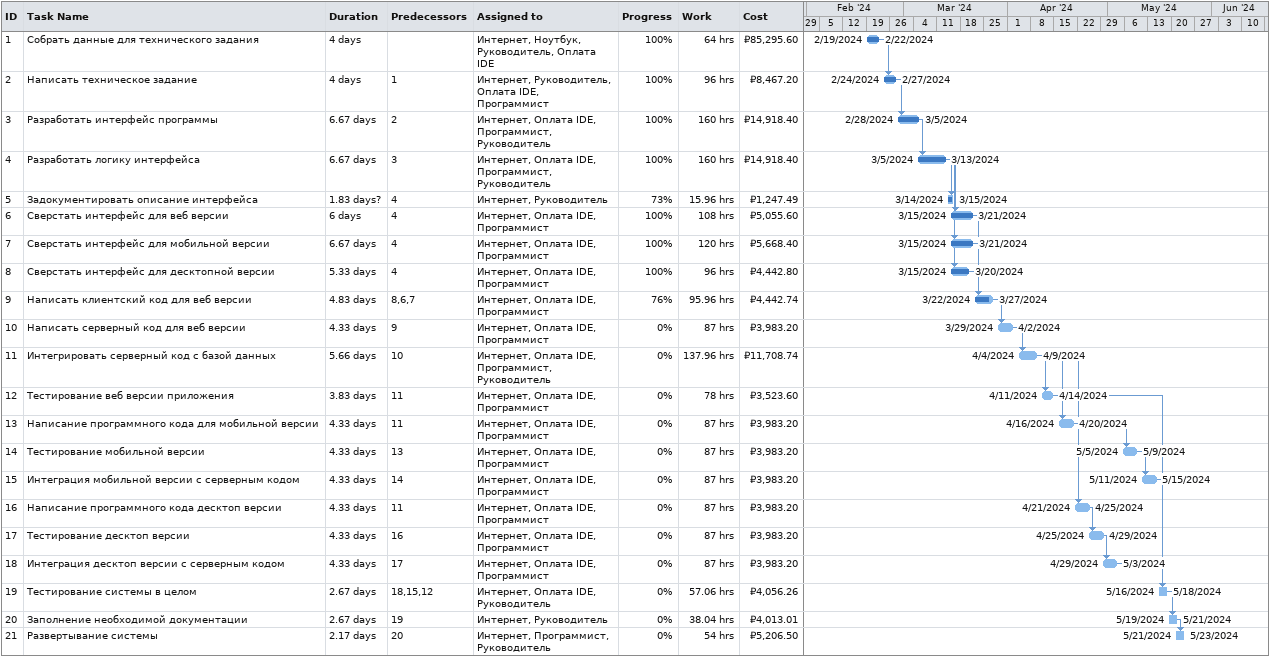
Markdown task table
| ID | Task | Duration | Start | Finish | Predecessors | Resources | % complete | Work (h) | Cost (₽) |
|---|---|---|---|---|---|---|---|---|---|
| 1 | Собрать данные для технического задания | 4d | 2024-02-19 | 2024-02-22 |  | Интернет, Ноутбук, Руководитель, Оплата IDE | 100 | 64 | 85295.60 |
| 2 | Написать техническое задание | 4d | 2024-02-24 | 2024-02-27 | 1 | Интернет, Руководитель, Оплата IDE, Программист | 100 | 96 | 8467.20 |
| 3 | Разработать интерфейс программы | 6.67d | 2024-02-28 | 2024-03-05 | 2 | Интернет, Оплата IDE, Программист, Руководитель | 100 | 160 | 14918.40 |
| 4 | Разработать логику интерфейса | 6.67d | 2024-03-05 | 2024-03-13 | 3 | Интернет, Оплата IDE, Программист, Руководитель | 100 | 160 | 14918.40 |
| 5 | Задокументировать описание интерфейса | 1.83d? | 2024-03-14 | 2024-03-15 | 4 | Интернет, Руководитель | 73 | 15.96 | 1247.49 |
| 6 | Сверстать интерфейс для веб версии | 6d | 2024-03-15 | 2024-03-21 | 4 | Интернет, Оплата IDE, Программист | 100 | 108 | 5055.60 |
| 7 | Сверстать интерфейс для мобильной версии | 6.67d | 2024-03-15 | 2024-03-21 | 4 | Интернет, Оплата IDE, Программист | 100 | 120 | 5668.40 |
| 8 | Сверстать интерфейс для десктопной версии | 5.33d | 2024-03-15 | 2024-03-20 | 4 | Интернет, Оплата IDE, Программист | 100 | 96 | 4442.80 |
| 9 | Написать клиентский код для веб версии | 4.83d | 2024-03-22 | 2024-03-27 | 8, 6, 7 | Интернет, Оплата IDE, Программист | 76 | 95.96 | 4442.74 |
| 10 | Написать серверный код для веб версии | 4.33d | 2024-03-29 | 2024-04-02 | 9 | Интернет, Оплата IDE, Программист | 0 | 87 | 3983.20 |
| 11 | Интегрировать серверный код с базой данных | 5.66d | 2024-04-04 | 2024-04-09 | 10 | Интернет, Оплата IDE, Программист, Руководитель | 0 | 137.96 | 11708.74 |
| 12 | Тестирование веб версии приложения | 3.83d | 2024-04-11 | 2024-04-14 | 11 | Интернет, Оплата IDE, Программист | 0 | 78 | 3523.60 |
| 13 | Написание программного кода для мобильной версии | 4.33d | 2024-04-16 | 2024-04-20 | 11 | Интернет, Оплата IDE, Программист | 0 | 87 | 3983.20 |
| 14 | Тестирование мобильной версии | 4.33d | 2024-05-05 | 2024-05-09 | 13 | Интернет, Оплата IDE, Программист | 0 | 87 | 3983.20 |
| 15 | Интеграция мобильной версии с серверным кодом | 4.33d | 2024-05-11 | 2024-05-15 | 14 | Интернет, Оплата IDE, Программист | 0 | 87 | 3983.20 |
| 16 | Написание программного кода десктоп версии | 4.33d | 2024-04-21 | 2024-04-25 | 11 | Интернет, Оплата IDE, Программист | 0 | 87 | 3983.20 |
| 17 | Тестирование десктоп версии | 4.33d | 2024-04-25 | 2024-04-29 | 16 | Интернет, Оплата IDE, Программист | 0 | 87 | 3983.20 |
| 18 | Интеграция десктоп версии с серверным кодом | 4.33d | 2024-04-29 | 2024-05-03 | 17 | Интернет, Оплата IDE, Программист | 0 | 87 | 3983.20 |
| 19 | Тестирование системы в целом | 2.67d | 2024-05-16 | 2024-05-18 | 18, 15, 12 | Интернет, Оплата IDE, Руководитель | 0 | 57.06 | 4056.26 |
| 20 | Заполнение необходимой документации | 2.67d | 2024-05-19 | 2024-05-21 | 19 | Интернет, Руководитель | 0 | 38.04 | 4013.01 |
| 21 | Развертывание системы | 2.17d | 2024-05-21 | 2024-05-23 | 20 | Интернет, Программист, Руководитель | 0 | 54 | 5206.50 |
